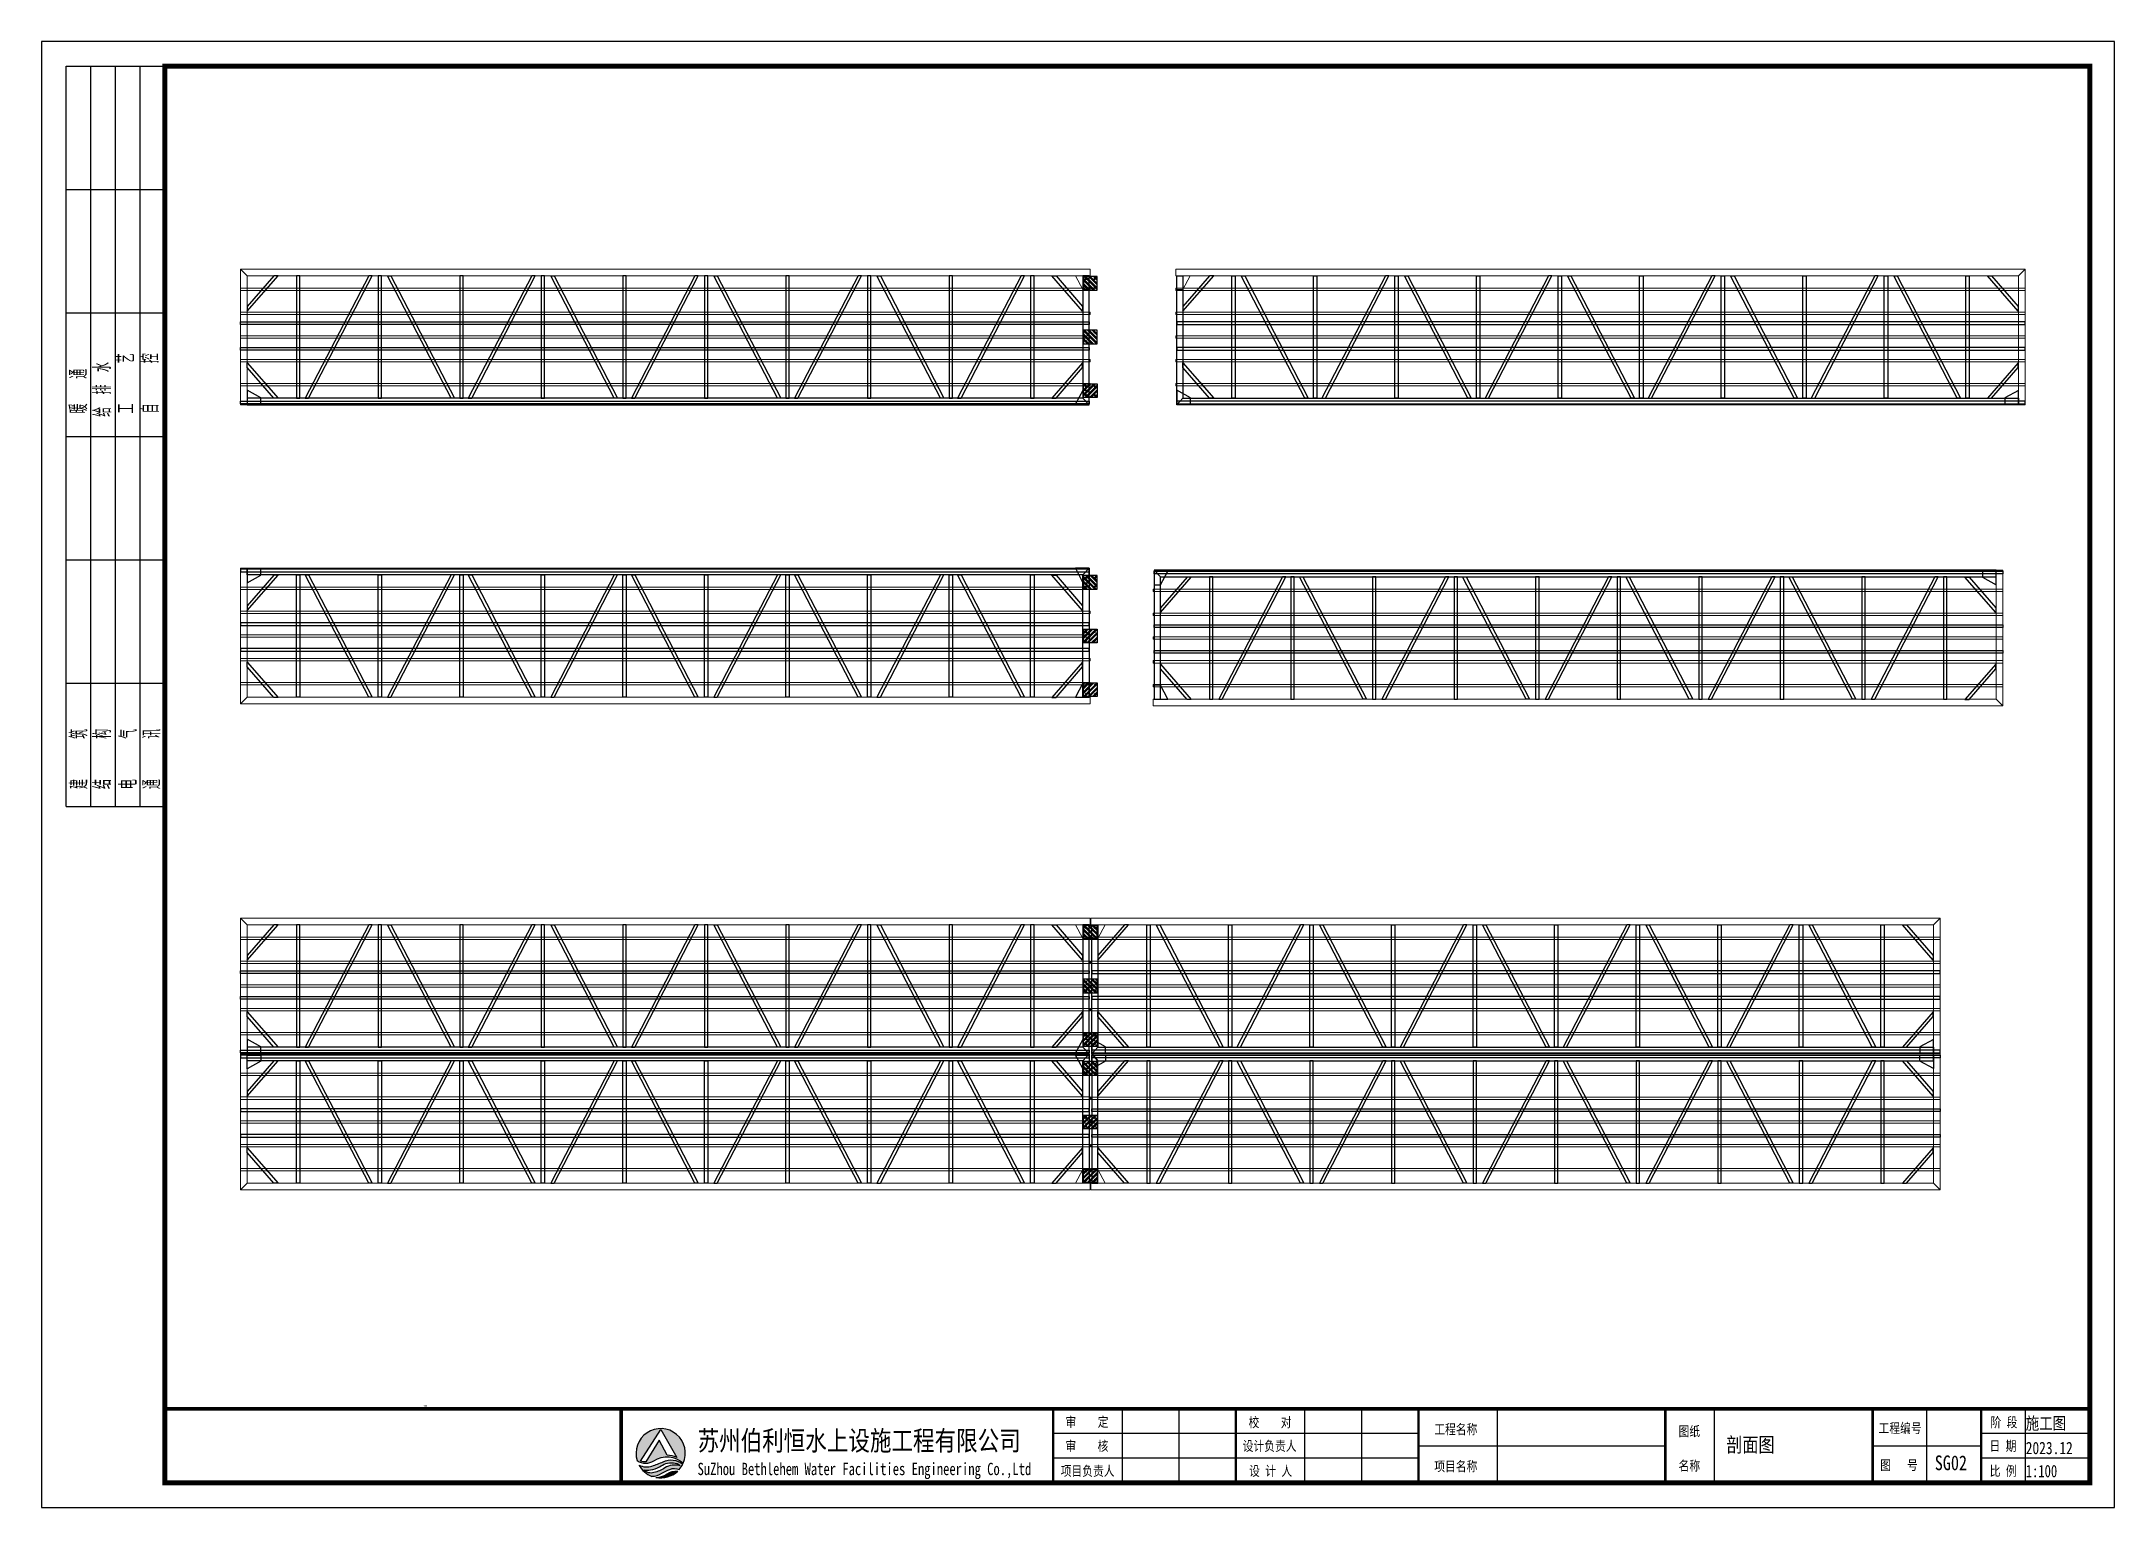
# Paper-space layout 'M1-M4结构图' of a CAD drawing. Header units: inches. Extents: x 0.1 to 10.4, y 0.3 to 7.6.
# The model-space entities are those that its viewports show. They can reach past a viewport. Long polylines and large blocks are cut down to what shows.
import ezdxf

# ---------------------------------------------------------------- set-up
doc = ezdxf.new("R2010")
doc.units = ezdxf.units.IN
doc.header["$LTSCALE"] = 1000
doc.header["$MEASUREMENT"] = 0
for name, color, linetype, lineweight in [('加强板', 140, 'Continuous', 18), ('铝主梁', 3, 'Continuous', 9), ('铝龙骨', 7, 'Continuous', 9)]:
    doc.layers.add(name, color=color, linetype=linetype, lineweight=lineweight)
for name, color, linetype in [('卡槽', 242, 'Continuous'), ('连接端梁', 130, 'Continuous'), ('铝横梁', 220, 'Continuous')]:
    doc.layers.add(name, color=color, linetype=linetype)
doc.styles.add('-宋体', font='', dxfattribs={"width": 0.8})
doc.styles.add('_TCH_DIM', font='SIMPLEX', dxfattribs={"bigfont": 'GBCBIG'})
doc.styles.get("Standard").update_dxf_attribs({"font": 'txt', "bigfont": 'gbcbig.shx'})
doc.styles.add('图框', font='')
doc.styles.add('黑体', font='simhei.ttf')
doc.styles.get('-宋体').set_extended_font_data('SimSun')
doc.styles.get('图框').set_extended_font_data('SimSun')

# ---------------------------------------------------------------- blocks, each defined once
blk = doc.blocks.new('$TITLEBLK$00000187')
h = blk.add_hatch(color=140)
h.dxf.hatch_style = 1
h.paths.add_polyline_path([(-294.3, 4.5, 0.294083), (-290.89, 4.48, -0.363756), (-284.97, 3.96, 1.450144)])
h.paths.add_polyline_path([(-289.53, 10.8), (-286.23, 5.12, 0.101723), (-288.23, 5.58), (-289.84, 8.66), (-292.52, 4.26, -0.081837), (-293.64, 4.38)], flags=16)
h = blk.add_hatch(color=174)
h.paths.add_polyline_path([(-285.77, 2.71, 0.064571), (-285.05, 3.78, 0.296692), (-289.05, 4.29, -0.04264), (-291.3, 3.4, -0.209747), (-293.92, 3.62, 0.179915), (-291.3, 1.33, 0.169783), (-289.28, 1.97, -0.05744), (-287.69, 2.74, -0.214092)])
h.paths.add_polyline_path([(-288.71, 3.03, -0.084014), (-290.89, 2.08, -0.271733), (-292.96, 2.61, 0.071966), (-291.58, 2.64, 0.098278), (-289.75, 3.23, -0.072406), (-288.51, 3.9, -0.088156), (-286.96, 4.07, -0.181988), (-285.56, 3.48, 0.206106)], flags=16)
blk.add_hatch(color=174).paths.add_polyline_path([(-286.08, 2.39, 0.189728), (-288.25, 1.81, -0.126537), (-290.52, 1.1, 0.245013)])
for p, q in [((-196, 0), (-196, 15)), ((-184.5, 0), (-184.5, 15)), ((-159, 0), (-159, 15)), ((-147.5, 0), (-147.5, 15)), ((-120, 0), (-120, 15)), ((-76, 0), (-76, 15)), ((-33, 0), (-33, 15)), ((-13, 0), (-13, 15)), ((0, 0), (0, 15)), ((-136, 10), (-210, 10)), ((0, 10), (-22, 10)), ((-136, 5), (-210, 5)), ((-136, 7.5), (-86, 7.5)), ((-44, 7.5), (-22, 7.5)), ((0, 5), (-22, 5))]:
    blk.add_line(p, q)
for points, const_width in [([(-297.54, 0), (-297.54, 15), (0, 15)], 0.8), ([(-210, 0), (-210, 15)], 0.5), ([(-173, 0), (-173, 15)], 0.5), ([(-136, 0), (-136, 15)], 0.5), ([(-86, 0), (-86, 15)], 0.5), ([(-44, 0), (-44, 15)], 0.5), ([(-22, 0), (-22, 15)], 0.5)]:
    blk.add_lwpolyline(points, dxfattribs=dict(const_width=const_width))
for points in [[(-294.3, 4.5, 0.294083), (-290.89, 4.48, -0.363756), (-284.97, 3.96, 1.450144)], [(-293.64, 4.38), (-289.53, 10.8), (-286.23, 5.12, 0.101723), (-288.23, 5.58), (-289.84, 8.66), (-292.52, 4.26, -0.081837)]]:
    blk.add_lwpolyline(points, format="xyb", close=True)
for points in [[(-293.92, 3.62, 0.209747), (-291.3, 3.4, 0.04264), (-289.05, 4.29, -0.296692), (-285.05, 3.78)], [(-292.96, 2.61, 0.071966), (-291.58, 2.64, 0.098278), (-289.75, 3.23, -0.072406), (-288.51, 3.9, -0.088156), (-286.96, 4.07, -0.181988), (-285.56, 3.48, 0.206106), (-288.71, 3.03, -0.084014), (-290.89, 2.08, -0.271733), (-292.96, 2.61)], [(-291.3, 1.33, 0.169783), (-289.28, 1.97, -0.05744), (-287.69, 2.74, -0.214092), (-285.77, 2.71, -0.214092)], [(-290.52, 1.1, 0.126537), (-288.25, 1.81, -0.189728), (-286.08, 2.39, -0.189728)]]:
    blk.add_lwpolyline(points, format="xyb")
for start, end in [(208.4706, 249.2676), (258.5751, 313.6432), (318.8384, 333.6165)]:
    blk.add_arc((-289.53, 6), 5, start, end)
at = {"style": '图框'}
for s, height, width, p in [('审    定', 2, 0.8, (-207.53, 11.34)), ('校    对', 2, 0.8, (-170.43, 11.27)), ('阶 段', 2, 0.8, (-20.12, 11.27)), ('苏州伯利恒水上设施工程有限公司', 4, 0.8, (-282.06, 6.56)), ('审    核', 2, 0.8, (-207.55, 6.48)), ('设计负责人', 2, 0.8, (-171.62, 6.48)), ('工程名称', 2, 0.8, (-132.8, 9.86)), ('图纸', 2, 0.8, (-83.31, 9.46)), ('工程编号', 2, 0.8, (-42.79, 10.08)), ('日 期', 2, 0.8, (-20.31, 6.48)), ('SuZhou Bethlehem Water Facilities Engineering Co.,Ltd ', 2.5, 0.75, (-282.06, 1.57)), ('项目名称', 2, 0.8, (-132.8, 2.36)), ('名称', 2, 0.8, (-83.31, 2.46)), ('图   号', 2, 0.8, (-42.46, 2.6)), ('项目负责人', 2, 0.8, (-208.49, 1.42)), ('设 计 人', 2, 0.8, (-170.33, 1.42)), ('比 例', 2, 0.8, (-20.27, 1.42))]:
    blk.add_text(s, height=height, dxfattribs=dict(at, width=width)).set_placement(p)
for tag, p in [('审定人', (-193.68, 10.95)), ('校对', (-155.51, 10.92)), ('审核人', (-193.68, 6.03)), ('设计负责人', (-158.64, 6.23)), ('项目负责人', (-195.69, 1.11)), ('设计人', (-156.48, 1.18))]:
    blk.add_attdef(tag, p, '', height=3)
for tag, p, height, style, width in [('工程名称', (-115.66, 9.53), 3, '-宋体', 0.8), ('阶段', (-12.96, 10.81), 2.5, '黑体', 0.8), ('图名', (-73.67, 6.22), 3, '-宋体', 0.8), ('日期', (-12.96, 5.8), 2.5, '黑体', 0.8), ('项目名称', (-115.65, 1.97), 3, '-宋体', 0.8), ('图号', (-31.44, 2.55), 3, '_TCH_DIM', 0.7), ('比例', (-12.96, 1.14), 2.5, '黑体', 0.8)]:
    blk.add_attdef(tag, p, '', height=height, dxfattribs=dict(style=style, width=width))
blk = doc.blocks.new('$TITLEBLK$00000095')
for p, q in [((-150, 20), (-150, 0)), ((-150, 20), (0, 20)), ((-125, 20), (-125, 0)), ((-100, 20), (-100, 0)), ((-75, 20), (-75, 0)), ((-75, 20), (-75, 0)), ((-50, 20), (-50, 0)), ((-25, 20), (-25, 0)), ((0, 20), (0, 0)), ((-150, 15), (-75, 15)), ((-75, 15), (0, 15)), ((-150, 10), (-75, 10)), ((-75, 10), (0, 10)), ((-150, 5), (-75, 5)), ((-75, 5), (0, 5))]:
    blk.add_line(p, q)
at = {"width": 0.8}
for s, p in [('建   筑', (-146.45, 15.65)), ('暖  通', (-70.35, 15.73)), ('结   构', (-146.45, 10.91)), ('给 排 水', (-71.03, 10.9)), ('电   气', (-146.45, 5.65)), ('工   艺', (-70.35, 6.13)), ('通   讯', (-146.45, 0.88)), ('自   控', (-70.35, 1.24))]:
    blk.add_text(s, height=3.509, dxfattribs=at).set_placement(p)
blk = doc.blocks.new('rgthtyjyuk')
blk.add_lwpolyline([(0, 0), (420, 0), (420, 297), (0, 297)], close=True)
at = {"const_width": 1}
blk.add_lwpolyline([(25, 5), (415, 5), (415, 292), (25, 292)], close=True, dxfattribs=at)
at = {"const_width": 0.8}
blk.add_lwpolyline([(415, 20), (25, 20)], dxfattribs=at)
at = {"rotation": 90}
blk.add_blockref('$TITLEBLK$00000095', (25, 292), dxfattribs=at)
blk = doc.blocks.new('橡胶块200x200x60')
h = blk.add_hatch()
h.set_pattern_fill('ANSI32', color=256, scale=10)
h.set_pattern_definition([(45, (0, 0), (-33.67596, 33.67596), []), (45, (22.45, 0), (-33.67596, 33.67596), [])])
h.paths.add_polyline_path([(25488, 88551), (25688, 88551), (25688, 88751), (25488, 88751)])
blk.add_lwpolyline([(25488, 88551), (25688, 88551), (25688, 88751), (25488, 88751)], close=True)
for points in [[(25513, 88716), (25533, 88716)], [(25513, 88586), (25533, 88586)], [(25523, 88726), (25523, 88706)], [(25523, 88576), (25523, 88596)], [(25663, 88716), (25643, 88716)], [(25663, 88586), (25643, 88586)], [(25653, 88726), (25653, 88706)], [(25653, 88576), (25653, 88596)]]:
    blk.add_lwpolyline(points)
for centre, radius in [((25523, 88716), 10), ((25523, 88586), 10), ((25523, 88716), 8), ((25523, 88586), 8), ((25653, 88716), 10), ((25653, 88586), 10), ((25653, 88716), 8), ((25653, 88586), 8)]:
    blk.add_circle(centre, radius)
blk = doc.blocks.new('asdasdasdafdfg')
at = {"color": 5}
for points in [[(193878, 42233), (194078, 42233), (194078, 42323), (193878, 42438)], [(206063, 42233), (206263, 42233), (206263, 42433), (206063, 42323)]]:
    blk.add_lwpolyline(points, close=True, dxfattribs=at)
at = {"layer": '加强板', "color": 5}
blk.add_lwpolyline([(194077, 44118), (193878, 44118), (193878, 43917), (193968, 43918)], close=True, dxfattribs=at)
at = {"layer": '卡槽', "color": 22, "ltscale": 5000}
for points in [[(193878, 43441), (193878, 43401), (206363, 43401), (206363, 43441)], [(193878, 43063), (193878, 43023), (206363, 43023), (206363, 43063)], [(193878, 42276), (193878, 42236), (206363, 42236), (206363, 42276)]]:
    blk.add_lwpolyline(points, close=True, dxfattribs=at)
at = {"layer": '连接端梁'}
for points in [[(193878, 44118), (193968, 44118), (193968, 42318), (193878, 42218)], [(206263, 42218), (193878, 42218), (193968, 42318), (206263, 42318)]]:
    blk.add_lwpolyline(points, close=True, dxfattribs=at)
at = {"layer": '铝主梁'}
for points in [[(206363, 44218), (193863, 44218), (193863, 44118), (206263, 44118)], [(206363, 44218), (206263, 44118), (206263, 42218), (206363, 42218)]]:
    blk.add_lwpolyline(points, close=True, dxfattribs=at)
at = {"layer": '铝横梁', "color": 243}
for points in [[(194360, 44118), (193969, 43666), (193969, 43598), (194421, 44118)], [(194738, 44118), (194738, 42318), (194688, 42318), (194688, 44118)], [(194878, 44118), (195812, 42318), (195762, 42318), (194828, 44118)], [(195938, 44118), (195938, 42318), (195888, 42318), (195888, 44118)], [(196949, 44118), (196015, 42318), (196065, 42318), (196999, 44118)], [(197138, 44118), (197138, 42318), (197088, 42318), (197088, 44118)], [(197278, 44118), (198212, 42318), (198162, 42318), (197228, 44118)], [(198338, 44118), (198338, 42318), (198288, 42318), (198288, 44118)], [(199349, 44118), (198415, 42318), (198465, 42318), (199399, 44118)], [(199538, 44118), (199538, 42318), (199488, 42318), (199488, 44118)], [(199678, 44118), (200612, 42318), (200562, 42318), (199628, 44118)], [(200738, 44118), (200738, 42318), (200688, 42318), (200688, 44118)], [(201749, 44118), (200815, 42318), (200865, 42318), (201799, 44118)], [(201938, 44118), (201938, 42318), (201888, 42318), (201888, 44118)], [(202078, 44118), (203012, 42318), (202962, 42318), (202028, 44118)], [(203138, 44118), (203138, 42318), (203088, 42318), (203088, 44118)], [(204149, 44118), (203215, 42318), (203265, 42318), (204199, 44118)], [(204338, 44118), (204338, 42318), (204288, 42318), (204288, 44118)], [(204478, 44118), (205412, 42318), (205362, 42318), (204428, 44118)], [(205538, 44118), (205538, 42318), (205488, 42318), (205488, 44118)], [(205868, 44118), (206259, 43666), (206259, 43598), (205807, 44118)], [(194360, 42318), (193969, 42770), (193969, 42838), (194421, 42318)], [(205868, 42318), (206259, 42770), (206259, 42838), (205807, 42318)]]:
    blk.add_lwpolyline(points, close=True, dxfattribs=at)
at = {"layer": '铝龙骨', "color": 0}
for points in [[(206363, 43901), (206363, 43936), (193863, 43936), (193863, 43901)], [(206363, 43551), (206363, 43586), (193863, 43586), (193863, 43551)], [(206363, 43201), (206363, 43236), (193863, 43236), (193863, 43201)], [(206363, 42851), (206363, 42886), (193863, 42886), (193863, 42851)], [(206363, 42501), (206363, 42536), (193863, 42536), (193863, 42501)]]:
    blk.add_lwpolyline(points, close=True, dxfattribs=at)

msp = doc.modelspace()

# ---------------------------------------------------------------- linework, layer by layer
at = {"color": 5}
for points in [[(180203, 51756.6), (180403, 51756.6), (180403, 51846.6), (180203, 51961.3)], [(192388, 51756.6), (192588, 51756.6), (192588, 51956.6), (192498, 51956.6)], [(193878.4, 51756.6), (194078.4, 51756.6), (194078.4, 51846.6), (193878.4, 51961.3)], [(206063.4, 51756.6), (206263.4, 51756.6), (206263.4, 51956.6), (206063.4, 51846.6)], [(180203, 49122.8), (180403, 49237.5), (180402.9, 49327.5), (180203, 49327.5)], [(192498, 49122.8), (192588, 49122.8), (192588, 49342.5), (192388, 49342.5)], [(193548.2, 49093.4), (193638.2, 49093.4), (193748.1, 49298), (193548.2, 49298)], [(205733.2, 49208), (205933.2, 49093.4), (205933.2, 49298), (205733.2, 49298)], [(192388, 47442.5), (192588, 47442.5), (192588, 47647.2), (192498, 47647.2)], [(193548.2, 47413), (193748.2, 47413), (193638.2, 47617.7), (193548.2, 47617.7)], [(180203, 42208.2), (180403, 42208.2), (180403, 42298.2), (180203, 42412.9)], [(192388, 42208.2), (192588, 42208.2), (192588, 42408.2), (192498, 42408.2)], [(180203, 42178.2), (180403, 42178.2), (180403, 42088.2), (180203, 41973.5)], [(192388, 42178.2), (192588, 42178.2), (192588, 41978.2), (192498, 41978.2)]]:
    msp.add_lwpolyline(points, close=True, dxfattribs=at)
at = {"layer": '加强板', "color": 5}
for points in [[(192588, 53641.6), (192389.7, 53641.6), (192498, 53440.1), (192588, 53441.4)], [(192588, 53641.6), (192389.7, 53641.6), (192498, 53440.1), (192588, 53441.4)], [(194076.7, 53641.6), (193878.4, 53641.6), (193878.4, 53440.7), (193968.4, 53441.4)], [(192588, 44093.2), (192389.7, 44093.2), (192498, 43891.7), (192588, 43893)], [(192588, 44093.2), (192389.7, 44093.2), (192498, 43891.7), (192588, 43893)], [(192588, 40293.2), (192389.7, 40293.2), (192498, 40494.7), (192588, 40493.4)], [(192588, 40293.2), (192389.7, 40293.2), (192498, 40494.7), (192588, 40493.4)]]:
    msp.add_lwpolyline(points, close=True, dxfattribs=at)
at = {"layer": '卡槽', "color": 22, "ltscale": 5000}
for points in [[(192588, 52964.7), (192588, 52924.7), (180103, 52924.7), (180103, 52964.7)], [(193878.4, 52964.7), (193878.4, 52924.7), (206363.4, 52924.7), (206363.4, 52964.7)], [(192588, 52586.1), (192588, 52546.1), (180103, 52546.1), (180103, 52586.1)], [(193878.4, 52586.1), (193878.4, 52546.1), (206363.4, 52546.1), (206363.4, 52586.1)], [(192588, 51799.1), (192588, 51759.1), (180103, 51759.1), (180103, 51799.1)], [(193878.4, 51799.1), (193878.4, 51759.1), (206363.4, 51759.1), (206363.4, 51799.1)], [(192588, 49285), (192588, 49325), (180103, 49325), (180103, 49285)], [(193548.2, 49255.6), (193548.2, 49295.6), (206033.2, 49295.6), (206033.2, 49255.6)], [(192588, 48498), (192588, 48538), (180103, 48538), (180103, 48498)], [(193548.2, 48468.6), (193548.2, 48508.6), (206033.2, 48508.6), (206033.2, 48468.6)], [(192588, 48119.4), (192588, 48159.4), (180103, 48159.4), (180103, 48119.4)], [(193548.2, 48089.9), (193548.2, 48129.9), (206033.2, 48129.9), (206033.2, 48089.9)], [(192588, 43416.3), (192588, 43376.3), (180103, 43376.3), (180103, 43416.3)], [(192588, 43037.7), (192588, 42997.7), (180103, 42997.7), (180103, 43037.7)], [(192588, 42250.7), (192588, 42210.7), (180103, 42210.7), (180103, 42250.7)], [(192588, 42135.7), (192588, 42175.7), (180103, 42175.7), (180103, 42135.7)], [(192588, 41348.7), (192588, 41388.7), (180103, 41388.7), (180103, 41348.7)], [(192588, 40970.1), (192588, 41010.1), (180103, 41010.1), (180103, 40970.1)]]:
    msp.add_lwpolyline(points, close=True, dxfattribs=at)
at = {"layer": '连接端梁'}
for points in [[(192588, 53641.6), (192498, 53641.6), (192498, 51841.6), (192588, 51741.6)], [(193878.4, 53641.6), (193968.4, 53641.6), (193968.4, 51841.6), (193878.4, 51741.6)], [(180203, 51741.6), (192588, 51741.6), (192498, 51841.6), (180203, 51841.6)], [(206263.4, 51741.6), (193878.4, 51741.6), (193968.4, 51841.6), (206263.4, 51841.6)], [(180203, 49342.5), (192588, 49342.5), (192498, 49242.5), (180203, 49242.5)], [(192588, 47442.5), (192498, 47442.5), (192498, 49242.5), (192588, 49342.5)], [(193548.2, 47413), (193638.2, 47413), (193638.2, 49213), (193548.2, 49313)], [(205933.2, 49313), (193548.2, 49313), (193638.2, 49213), (205933.2, 49213)], [(192588, 44093.2), (192498, 44093.2), (192498, 42293.2), (192588, 42193.2)], [(180203, 42193.2), (192588, 42193.2), (192498, 42293.2), (180203, 42293.2)], [(180203, 42193.2), (192588, 42193.2), (192498, 42093.2), (180203, 42093.2)], [(192588, 40293.2), (192498, 40293.2), (192498, 42093.2), (192588, 42193.2)]]:
    msp.add_lwpolyline(points, close=True, dxfattribs=at)
at = {"layer": '铝主梁'}
for points in [[(180103, 53741.6), (192603, 53741.6), (192603, 53641.6), (180203, 53641.6)], [(180103, 53741.6), (180203, 53641.6), (180203, 51741.6), (180103, 51741.6)], [(206363.4, 53741.6), (193863.4, 53741.6), (193863.4, 53641.6), (206263.4, 53641.6)], [(206363.4, 53741.6), (206263.4, 53641.6), (206263.4, 51741.6), (206363.4, 51741.6)], [(180103, 47342.5), (180203, 47442.5), (180203, 49342.5), (180103, 49342.5)], [(206033.2, 47313), (205933.2, 47413), (205933.2, 49313), (206033.2, 49313)], [(180103, 47342.5), (192603, 47342.5), (192603, 47442.5), (180203, 47442.5)], [(206033.2, 47313), (193533.2, 47313), (193533.2, 47413), (205933.2, 47413)], [(180103, 44193.2), (192603, 44193.2), (192603, 44093.2), (180203, 44093.2)], [(180103, 44193.2), (180203, 44093.2), (180203, 42193.2), (180103, 42193.2)], [(180103, 40193.2), (180203, 40293.2), (180203, 42193.2), (180103, 42193.2)], [(180103, 40193.2), (192603, 40193.2), (192603, 40293.2), (180203, 40293.2)]]:
    msp.add_lwpolyline(points, close=True, dxfattribs=at)
at = {"layer": '铝横梁', "color": 243}
for points in [[(180594.1, 53641.6), (180203, 53189.4), (180203, 53121.9), (180655.4, 53641.6)], [(180928, 53641.6), (180928, 51841.6), (180978, 51841.6), (180978, 53641.6)], [(181988.9, 53641.6), (181054.2, 51841.6), (181104.2, 51841.6), (182038.9, 53641.6)], [(182128, 53641.6), (182128, 51841.6), (182178, 51841.6), (182178, 53641.6)], [(182317.1, 53641.6), (183251.8, 51841.6), (183201.8, 51841.6), (182267.1, 53641.6)], [(183328, 53641.6), (183328, 51841.6), (183378, 51841.6), (183378, 53641.6)], [(184388.9, 53641.6), (183454.2, 51841.6), (183504.2, 51841.6), (184438.9, 53641.6)], [(184528, 53641.6), (184528, 51841.6), (184578, 51841.6), (184578, 53641.6)], [(184717.1, 53641.6), (185651.8, 51841.6), (185601.8, 51841.6), (184667.1, 53641.6)], [(185728, 53641.6), (185728, 51841.6), (185778, 51841.6), (185778, 53641.6)], [(186788.9, 53641.6), (185854.2, 51841.6), (185904.2, 51841.6), (186838.9, 53641.6)], [(186928, 53641.6), (186928, 51841.6), (186978, 51841.6), (186978, 53641.6)], [(187117.1, 53641.6), (188051.8, 51841.6), (188001.8, 51841.6), (187067.1, 53641.6)], [(188128, 53641.6), (188128, 51841.6), (188178, 51841.6), (188178, 53641.6)], [(189188.9, 53641.6), (188254.2, 51841.6), (188304.2, 51841.6), (189238.9, 53641.6)], [(189328, 53641.6), (189328, 51841.6), (189378, 51841.6), (189378, 53641.6)], [(189517.1, 53641.6), (190451.8, 51841.6), (190401.8, 51841.6), (189467.1, 53641.6)], [(190528, 53641.6), (190528, 51841.6), (190578, 51841.6), (190578, 53641.6)], [(191588.9, 53641.6), (190654.2, 51841.6), (190704.2, 51841.6), (191638.9, 53641.6)], [(191728, 53641.6), (191728, 51841.6), (191778, 51841.6), (191778, 53641.6)], [(192102.1, 53641.6), (192493.3, 53189.4), (192493.3, 53121.9), (192040.8, 53641.6)], [(194360.1, 53641.6), (193969, 53189.4), (193969, 53121.9), (194421.4, 53641.6)], [(194738.4, 53641.6), (194738.4, 51841.6), (194688.4, 51841.6), (194688.4, 53641.6)], [(194877.5, 53641.6), (195812.2, 51841.6), (195762.2, 51841.6), (194827.5, 53641.6)], [(195938.4, 53641.6), (195938.4, 51841.6), (195888.4, 51841.6), (195888.4, 53641.6)], [(196949.3, 53641.6), (196014.6, 51841.6), (196064.6, 51841.6), (196999.3, 53641.6)], [(197138.4, 53641.6), (197138.4, 51841.6), (197088.4, 51841.6), (197088.4, 53641.6)], [(197277.5, 53641.6), (198212.2, 51841.6), (198162.2, 51841.6), (197227.5, 53641.6)], [(198338.4, 53641.6), (198338.4, 51841.6), (198288.4, 51841.6), (198288.4, 53641.6)], [(199349.3, 53641.6), (198414.6, 51841.6), (198464.6, 51841.6), (199399.3, 53641.6)], [(199538.4, 53641.6), (199538.4, 51841.6), (199488.4, 51841.6), (199488.4, 53641.6)], [(199677.5, 53641.6), (200612.2, 51841.6), (200562.2, 51841.6), (199627.5, 53641.6)], [(200738.4, 53641.6), (200738.4, 51841.6), (200688.4, 51841.6), (200688.4, 53641.6)], [(201749.3, 53641.6), (200814.6, 51841.6), (200864.6, 51841.6), (201799.3, 53641.6)], [(201938.4, 53641.6), (201938.4, 51841.6), (201888.4, 51841.6), (201888.4, 53641.6)], [(202077.5, 53641.6), (203012.2, 51841.6), (202962.2, 51841.6), (202027.5, 53641.6)], [(203138.4, 53641.6), (203138.4, 51841.6), (203088.4, 51841.6), (203088.4, 53641.6)], [(204149.3, 53641.6), (203214.6, 51841.6), (203264.6, 51841.6), (204199.3, 53641.6)], [(204338.4, 53641.6), (204338.4, 51841.6), (204288.4, 51841.6), (204288.4, 53641.6)], [(204477.5, 53641.6), (205412.2, 51841.6), (205362.2, 51841.6), (204427.5, 53641.6)], [(205538.4, 53641.6), (205538.4, 51841.6), (205488.4, 51841.6), (205488.4, 53641.6)], [(205868.2, 53641.6), (206259.3, 53189.4), (206259.3, 53121.9), (205806.8, 53641.6)], [(180594.1, 51841.6), (180203, 52293.9), (180203, 52361.3), (180655.4, 51841.6)], [(192102.1, 51841.6), (192493.3, 52293.9), (192493.3, 52361.3), (192040.8, 51841.6)], [(194360.1, 51841.6), (193969, 52293.9), (193969, 52361.3), (194421.4, 51841.6)], [(205868.2, 51841.6), (206259.3, 52293.9), (206259.3, 52361.3), (205806.8, 51841.6)], [(180594.1, 49237.5), (180203, 48785.3), (180203, 48717.8), (180655.4, 49237.5)], [(180928, 47442.5), (180928, 49242.5), (180978, 49242.5), (180978, 47442.5)], [(181988.9, 47442.5), (181054.2, 49242.5), (181104.2, 49242.5), (182038.9, 47442.5)], [(182128, 47442.5), (182128, 49242.5), (182178, 49242.5), (182178, 47442.5)], [(182317.1, 47442.5), (183251.8, 49242.5), (183201.8, 49242.5), (182267.1, 47442.5)], [(183328, 47442.5), (183328, 49242.5), (183378, 49242.5), (183378, 47442.5)], [(184388.9, 47442.5), (183454.2, 49242.5), (183504.2, 49242.5), (184438.9, 47442.5)], [(184528, 47442.5), (184528, 49242.5), (184578, 49242.5), (184578, 47442.5)], [(184717.1, 47442.5), (185651.8, 49242.5), (185601.8, 49242.5), (184667.1, 47442.5)], [(185728, 47442.5), (185728, 49242.5), (185778, 49242.5), (185778, 47442.5)], [(186788.9, 47442.5), (185854.2, 49242.5), (185904.2, 49242.5), (186838.9, 47442.5)], [(186928, 47442.5), (186928, 49242.5), (186978, 49242.5), (186978, 47442.5)], [(187117.1, 47442.5), (188051.8, 49242.5), (188001.8, 49242.5), (187067.1, 47442.5)], [(188128, 47442.5), (188128, 49242.5), (188178, 49242.5), (188178, 47442.5)], [(189188.9, 47442.5), (188254.2, 49242.5), (188304.2, 49242.5), (189238.9, 47442.5)], [(189328, 47442.5), (189328, 49242.5), (189378, 49242.5), (189378, 47442.5)], [(189517.1, 47442.5), (190451.8, 49242.5), (190401.8, 49242.5), (189467.1, 47442.5)], [(190528, 47442.5), (190528, 49242.5), (190578, 49242.5), (190578, 47442.5)], [(191588.9, 47442.5), (190654.2, 49242.5), (190704.2, 49242.5), (191638.9, 47442.5)], [(191728, 47442.5), (191728, 49242.5), (191778, 49242.5), (191778, 47442.5)], [(192102.1, 49237.5), (192493.3, 48785.3), (192493.3, 48717.8), (192040.8, 49237.5)], [(194029.2, 49208), (193638.1, 48755.8), (193638.1, 48688.4), (194090.5, 49208)], [(194408.2, 47413), (194408.2, 49213), (194358.2, 49213), (194358.2, 47413)], [(194547.3, 47413), (195482, 49213), (195432, 49213), (194497.3, 47413)], [(195608.2, 47413), (195608.2, 49213), (195558.2, 49213), (195558.2, 47413)], [(196619.1, 47413), (195684.4, 49213), (195734.4, 49213), (196669.1, 47413)], [(196808.2, 47413), (196808.2, 49213), (196758.2, 49213), (196758.2, 47413)], [(196947.3, 47413), (197882, 49213), (197832, 49213), (196897.3, 47413)], [(198008.2, 47413), (198008.2, 49213), (197958.2, 49213), (197958.2, 47413)], [(199019.1, 47413), (198084.4, 49213), (198134.4, 49213), (199069.1, 47413)], [(199208.2, 47413), (199208.2, 49213), (199158.2, 49213), (199158.2, 47413)], [(199347.3, 47413), (200282, 49213), (200232, 49213), (199297.3, 47413)], [(200408.2, 47413), (200408.2, 49213), (200358.2, 49213), (200358.2, 47413)], [(201419.1, 47413), (200484.4, 49213), (200534.4, 49213), (201469.1, 47413)], [(201608.2, 47413), (201608.2, 49213), (201558.2, 49213), (201558.2, 47413)], [(201747.3, 47413), (202682, 49213), (202632, 49213), (201697.3, 47413)], [(202808.2, 47413), (202808.2, 49213), (202758.2, 49213), (202758.2, 47413)], [(203819.1, 47413), (202884.4, 49213), (202934.4, 49213), (203869.1, 47413)], [(204008.2, 47413), (204008.2, 49213), (203958.2, 49213), (203958.2, 47413)], [(204147.3, 47413), (205082, 49213), (205032, 49213), (204097.3, 47413)], [(205208.2, 47413), (205208.2, 49213), (205158.2, 49213), (205158.2, 47413)], [(205537.2, 49208), (205928.3, 48755.8), (205928.3, 48688.4), (205475.9, 49208)], [(180594.1, 47437.5), (180203, 47889.7), (180203, 47957.2), (180655.4, 47437.5)], [(192102.1, 47437.5), (192493.3, 47889.7), (192493.3, 47957.2), (192040.8, 47437.5)], [(194029.2, 47408), (193638.1, 47860.3), (193638.1, 47927.7), (194090.5, 47408)], [(205537.2, 47408), (205928.3, 47860.3), (205928.3, 47927.7), (205475.9, 47408)], [(180594.1, 44093.2), (180203, 43641), (180203, 43573.5), (180655.4, 44093.2)], [(180928, 44093.2), (180928, 42293.2), (180978, 42293.2), (180978, 44093.2)], [(181988.9, 44093.2), (181054.2, 42293.2), (181104.2, 42293.2), (182038.9, 44093.2)], [(182128, 44093.2), (182128, 42293.2), (182178, 42293.2), (182178, 44093.2)], [(182317.1, 44093.2), (183251.8, 42293.2), (183201.8, 42293.2), (182267.1, 44093.2)], [(183328, 44093.2), (183328, 42293.2), (183378, 42293.2), (183378, 44093.2)], [(184388.9, 44093.2), (183454.2, 42293.2), (183504.2, 42293.2), (184438.9, 44093.2)], [(184528, 44093.2), (184528, 42293.2), (184578, 42293.2), (184578, 44093.2)], [(184717.1, 44093.2), (185651.8, 42293.2), (185601.8, 42293.2), (184667.1, 44093.2)], [(185728, 44093.2), (185728, 42293.2), (185778, 42293.2), (185778, 44093.2)], [(186788.9, 44093.2), (185854.2, 42293.2), (185904.2, 42293.2), (186838.9, 44093.2)], [(186928, 44093.2), (186928, 42293.2), (186978, 42293.2), (186978, 44093.2)], [(187117.1, 44093.2), (188051.8, 42293.2), (188001.8, 42293.2), (187067.1, 44093.2)], [(188128, 44093.2), (188128, 42293.2), (188178, 42293.2), (188178, 44093.2)], [(189188.9, 44093.2), (188254.2, 42293.2), (188304.2, 42293.2), (189238.9, 44093.2)], [(189328, 44093.2), (189328, 42293.2), (189378, 42293.2), (189378, 44093.2)], [(189517.1, 44093.2), (190451.8, 42293.2), (190401.8, 42293.2), (189467.1, 44093.2)], [(190528, 44093.2), (190528, 42293.2), (190578, 42293.2), (190578, 44093.2)], [(191588.9, 44093.2), (190654.2, 42293.2), (190704.2, 42293.2), (191638.9, 44093.2)], [(191728, 44093.2), (191728, 42293.2), (191778, 42293.2), (191778, 44093.2)], [(192102.1, 44093.2), (192493.3, 43641), (192493.3, 43573.5), (192040.8, 44093.2)], [(180594.1, 42293.2), (180203, 42745.4), (180203, 42812.9), (180655.4, 42293.2)], [(192102.1, 42293.2), (192493.3, 42745.4), (192493.3, 42812.9), (192040.8, 42293.2)], [(180594.1, 42093.2), (180203, 41641), (180203, 41573.5), (180655.4, 42093.2)], [(180928, 40293.2), (180928, 42093.2), (180978, 42093.2), (180978, 40293.2)], [(181988.9, 40293.2), (181054.2, 42093.2), (181104.2, 42093.2), (182038.9, 40293.2)], [(182128, 40293.2), (182128, 42093.2), (182178, 42093.2), (182178, 40293.2)], [(182317.1, 40293.2), (183251.8, 42093.2), (183201.8, 42093.2), (182267.1, 40293.2)], [(183328, 40293.2), (183328, 42093.2), (183378, 42093.2), (183378, 40293.2)], [(184388.9, 40293.2), (183454.2, 42093.2), (183504.2, 42093.2), (184438.9, 40293.2)], [(184528, 40293.2), (184528, 42093.2), (184578, 42093.2), (184578, 40293.2)], [(184717.1, 40293.2), (185651.8, 42093.2), (185601.8, 42093.2), (184667.1, 40293.2)], [(185728, 40293.2), (185728, 42093.2), (185778, 42093.2), (185778, 40293.2)], [(186788.9, 40293.2), (185854.2, 42093.2), (185904.2, 42093.2), (186838.9, 40293.2)], [(186928, 40293.2), (186928, 42093.2), (186978, 42093.2), (186978, 40293.2)], [(187117.1, 40293.2), (188051.8, 42093.2), (188001.8, 42093.2), (187067.1, 40293.2)], [(188128, 40293.2), (188128, 42093.2), (188178, 42093.2), (188178, 40293.2)], [(189188.9, 40293.2), (188254.2, 42093.2), (188304.2, 42093.2), (189238.9, 40293.2)], [(189328, 40293.2), (189328, 42093.2), (189378, 42093.2), (189378, 40293.2)], [(189517.1, 40293.2), (190451.8, 42093.2), (190401.8, 42093.2), (189467.1, 40293.2)], [(190528, 40293.2), (190528, 42093.2), (190578, 42093.2), (190578, 40293.2)], [(191588.9, 40293.2), (190654.2, 42093.2), (190704.2, 42093.2), (191638.9, 40293.2)], [(191728, 40293.2), (191728, 42093.2), (191778, 42093.2), (191778, 40293.2)], [(192102.1, 42093.2), (192493.3, 41641), (192493.3, 41573.5), (192040.8, 42093.2)], [(180594.1, 40293.2), (180203, 40745.4), (180203, 40812.9), (180655.4, 40293.2)], [(192102.1, 40293.2), (192493.3, 40745.4), (192493.3, 40812.9), (192040.8, 40293.2)]]:
    msp.add_lwpolyline(points, close=True, dxfattribs=at)
at = {"layer": '铝龙骨', "color": 0}
for points in [[(180103, 53424.1), (180103, 53459.1), (192603, 53459.1), (192603, 53424.1)], [(206363.4, 53424.1), (206363.4, 53459.1), (193863.4, 53459.1), (193863.4, 53424.1)], [(180103, 53074.1), (180103, 53109.1), (192603, 53109.1), (192603, 53074.1)], [(206363.4, 53074.1), (206363.4, 53109.1), (193863.4, 53109.1), (193863.4, 53074.1)], [(180103, 52724.1), (180103, 52759.1), (192603, 52759.1), (192603, 52724.1)], [(206363.4, 52724.1), (206363.4, 52759.1), (193863.4, 52759.1), (193863.4, 52724.1)], [(180103, 52374.1), (180103, 52409.1), (192603, 52409.1), (192603, 52374.1)], [(206363.4, 52374.1), (206363.4, 52409.1), (193863.4, 52409.1), (193863.4, 52374.1)], [(180103, 52024.1), (180103, 52059.1), (192603, 52059.1), (192603, 52024.1)], [(206363.4, 52024.1), (206363.4, 52059.1), (193863.4, 52059.1), (193863.4, 52024.1)], [(180103, 49060), (180103, 49025), (192603, 49025), (192603, 49060)], [(206033.2, 49030.5), (206033.2, 48995.5), (193533.2, 48995.5), (193533.2, 49030.5)], [(180103, 48710), (180103, 48675), (192603, 48675), (192603, 48710)], [(206033.2, 48680.5), (206033.2, 48645.5), (193533.2, 48645.5), (193533.2, 48680.5)], [(180103, 48360), (180103, 48325), (192603, 48325), (192603, 48360)], [(206033.2, 48330.5), (206033.2, 48295.5), (193533.2, 48295.5), (193533.2, 48330.5)], [(180103, 48010), (180103, 47975), (192603, 47975), (192603, 48010)], [(206033.2, 47980.5), (206033.2, 47945.5), (193533.2, 47945.5), (193533.2, 47980.5)], [(180103, 47660), (180103, 47625), (192603, 47625), (192603, 47660)], [(206033.2, 47630.5), (206033.2, 47595.5), (193533.2, 47595.5), (193533.2, 47630.5)], [(180103, 43875.7), (180103, 43910.7), (192603, 43910.7), (192603, 43875.7)], [(180103, 43525.7), (180103, 43560.7), (192603, 43560.7), (192603, 43525.7)], [(180103, 43175.7), (180103, 43210.7), (192603, 43210.7), (192603, 43175.7)], [(180103, 42825.7), (180103, 42860.7), (192603, 42860.7), (192603, 42825.7)], [(180103, 42475.7), (180103, 42510.7), (192603, 42510.7), (192603, 42475.7)], [(180103, 41910.7), (180103, 41875.7), (192603, 41875.7), (192603, 41910.7)], [(180103, 41560.7), (180103, 41525.7), (192603, 41525.7), (192603, 41560.7)], [(180103, 41210.7), (180103, 41175.7), (192603, 41175.7), (192603, 41210.7)], [(180103, 40860.7), (180103, 40825.7), (192603, 40825.7), (192603, 40860.7)], [(180103, 40510.7), (180103, 40475.7), (192603, 40475.7), (192603, 40510.7)]]:
    msp.add_lwpolyline(points, close=True, dxfattribs=at)

# ---------------------------------------------------------------- block references
at = {"rotation": 270.0000000000939}
for p in [(103956.8, 79120.1), (103956.8, 78331.2), (103956.8, 74721), (103956.8, 69571.7), (103956.8, 68782.8), (103956.8, 67571.7)]:
    msp.add_blockref('橡胶块200x200x60', p, dxfattribs=at)
at = {"xscale": -1}
for name, p, rotation in [('橡胶块200x200x60', (103956.8, 26363.1), 269.9999999999061), ('橡胶块200x200x60', (103956.8, 22752.9), 269.9999999999061), ('橡胶块200x200x60', (103956.8, 21964), 269.9999999999061), ('橡胶块200x200x60', (103956.8, 16814.7), 269.9999999999061), ('asdasdasdafdfg', (-1250.4, 84411.3), 180), ('橡胶块200x200x60', (103956.8, 15603.6), 269.9999999999061), ('橡胶块200x200x60', (103956.8, 14814.7), 269.9999999999061)]:
    msp.add_blockref(name, p, dxfattribs=dict(at, rotation=rotation))
msp.add_blockref('asdasdasdafdfg', (-1250.4, -24.9))

psp = doc.layouts.new('M1-M4结构图')

# ---------------------------------------------------------------- linework, layer by layer
at = {"color": 1}
psp.add_solid([(2.021, 0.764, 0.004), (2.021, 0.758, 0.004), (2.003, 0.761, 0.004)], dxfattribs=at)

# ---------------------------------------------------------------- block references
at = {"xscale": 0.02458256797558327, "yscale": 0.02458256797558327, "zscale": 0.02458256797558327}
psp.add_blockref('rgthtyjyuk', (0.103, 0.255), dxfattribs=at)
ref = psp.add_blockref('$TITLEBLK$00000187', (10.304, 0.378), dxfattribs=dict(xscale=0.02458256797558327, yscale=0.02458256797558327, zscale=0.02458256797558327))
ref.add_attrib('图名', '剖面图', (8.493, 0.531), dxfattribs={"color": 3, "height": 0.0737, "style": '-宋体', "width": 0.8})
ref.add_attrib('图号', 'SG02', (9.532, 0.441), dxfattribs={"color": 3, "height": 0.0737, "style": '黑体', "width": 0.8})
ref.add_attrib('日期', '2023.12', (9.985, 0.521), dxfattribs={"color": 3, "height": 0.0615, "style": '黑体', "width": 0.8})
ref.add_attrib('阶段', '施工图', (9.985, 0.644), dxfattribs={"color": 3, "height": 0.0615, "style": '黑体', "width": 0.8})
ref.add_attrib('比例', '1:100', (9.985, 0.406), dxfattribs={"color": 3, "height": 0.0615, "style": '黑体', "width": 0.75})

# ---------------------------------------------------------------- viewports
at = {"layer": '0', "view_target_point": (80935.163, 43887.502)}
psp.add_viewport(center=(5.511, 4.09), size=(9.587, 6.68646), view_center_point=(112216.975, 2962.139), view_height=19753.57913, dxfattribs=at)

doc.saveas('drawing.dxf')
